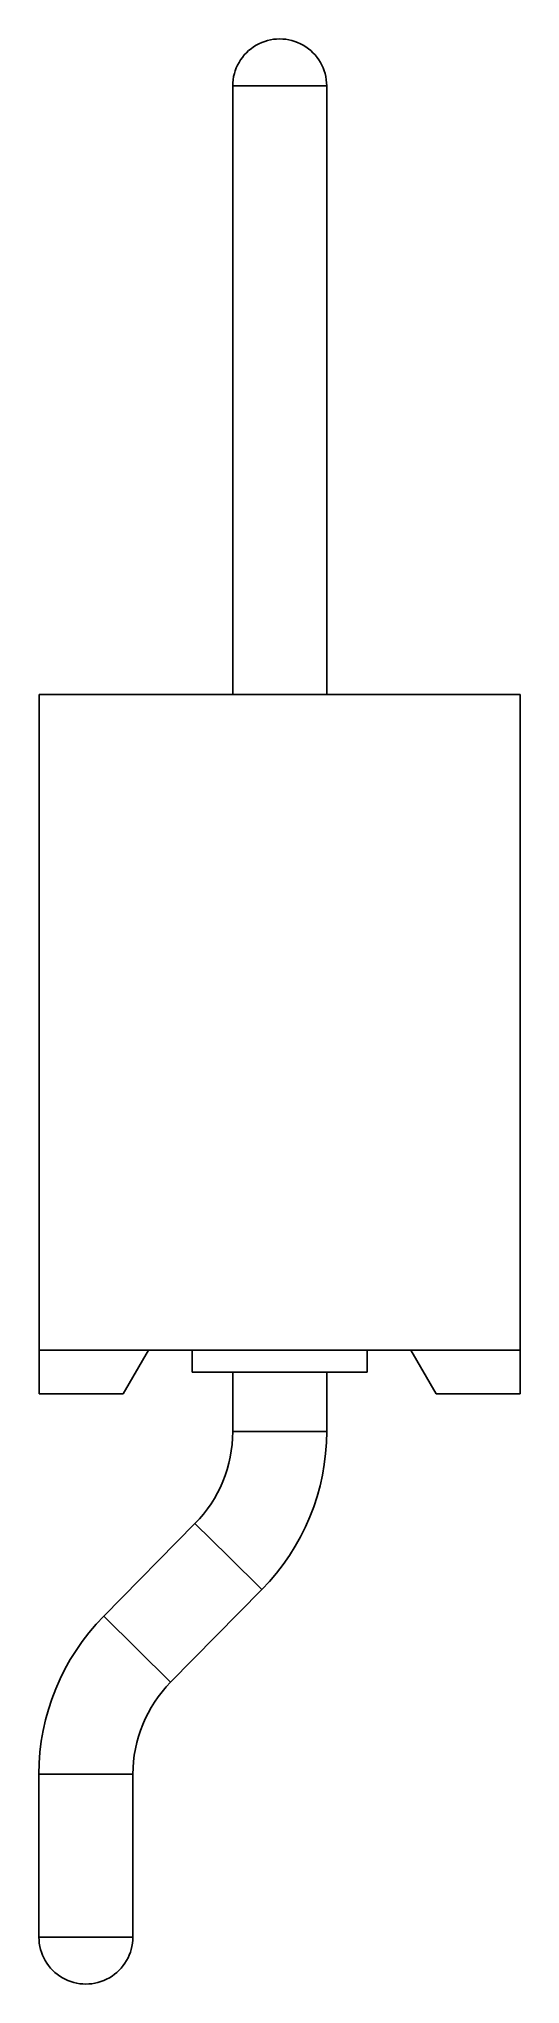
# Model space of a CAD drawing. Header units: millimetres. Extents: x -1.1 to 1.1, y -2.7 to 6.2.
import ezdxf

# ---------------------------------------------------------------- set-up
doc = ezdxf.new("R2010")
doc.units = ezdxf.units.MM
doc.layers.add('MAIN-1', color=7, linetype='Continuous')
doc.layers.add('MAIN-2', color=7, linetype='Continuous')

msp = doc.modelspace()

# ---------------------------------------------------------------- linework, layer by layer
at = {"layer": 'MAIN-1'}
for p, q in [((0, 5.985), (-0.215, 5.985)), ((-0.215, 5.985), (-0.215, 3.2)), ((0.215, 5.985), (0, 5.985)), ((0.215, 5.985), (0.215, 3.2)), ((-1.1, 3.2), (1.1, 3.2)), ((-1.1, 0), (-1.1, 3.2)), ((1.1, 3.2), (1.1, 0)), ((-0.7155, 0), (-0.6, 0.2)), ((-0.6, 0.2), (0.6, 0.2)), ((-0.4, 0.2), (-0.4, 0.1)), ((0.4, 0.2), (0.4, 0.1)), ((0.6, 0.2), (0.7155, 0)), ((-0.4, 0.1), (0, 0.1)), ((-0.215, 0.1), (-0.215, -0.1721)), ((0, 0.1), (0.4, 0.1)), ((0.215, 0.1), (0.215, -0.1721)), ((-1.1, 0), (-0.7155, 0)), ((0.7155, 0), (1.1, 0)), ((-0.215, -0.1721), (0, -0.1721)), ((0, -0.1721), (0.215, -0.1721)), ((-0.8053, -1.017), (-0.3877, -0.5933)), ((-0.2346, -0.7442), (-0.3877, -0.5933)), ((-0.2346, -0.7442), (-0.0815, -0.8952)), ((-0.4991, -1.3188), (-0.0815, -0.8952)), ((-0.6522, -1.1679), (-0.8053, -1.017)), ((-0.4991, -1.3188), (-0.6522, -1.1679)), ((-1.1018, -1.74), (-0.8868, -1.74)), ((-1.1018, -2.485), (-1.1018, -1.74)), ((-0.8868, -1.74), (-0.6718, -1.74)), ((-0.6718, -2.485), (-0.6718, -1.74)), ((-0.8868, -2.485), (-1.1018, -2.485)), ((-0.6718, -2.485), (-0.8868, -2.485))]:
    msp.add_line(p, q, dxfattribs=at)
for centre, radius, start, end in [((0, 5.985), 0.215, 0, 180.00002), ((-0.815, -0.1721), 0.6, 315.41122, 0), ((-0.815, -0.1721), 1.03, 315.41122, 0), ((-0.0718, -1.74), 1.03, 135.41118, 179.99998), ((-0.0718, -1.74), 0.6, 135.41124, 179.99998), ((-0.8868, -2.485), 0.215, 179.99998, 0)]:
    msp.add_arc(centre, radius, start, end, dxfattribs=at)
at = {"layer": 'MAIN-2'}
for p, q in [((-0.215, 5.985), (0, 5.985)), ((0, 5.985), (-0.215, 5.985)), ((-0.215, 5.985), (0, 5.985)), ((0, 5.985), (-0.215, 5.985)), ((-0.215, 5.985), (0, 5.985)), ((0, 5.985), (-0.215, 5.985)), ((-0.215, 5.985), (0, 5.985)), ((0, 5.985), (-0.215, 5.985)), ((-0.215, 5.985), (0, 5.985)), ((0, 5.985), (-0.215, 5.985)), ((-0.215, 5.985), (0, 5.985)), ((0, 5.985), (-0.215, 5.985)), ((-0.215, 5.985), (0, 5.985)), ((0, 5.985), (-0.215, 5.985)), ((-0.215, 5.985), (0, 5.985)), ((0, 5.985), (-0.215, 5.985)), ((-0.215, 5.985), (0, 5.985)), ((0, 5.985), (-0.215, 5.985)), ((-0.215, 5.985), (0, 5.985)), ((0, 5.985), (-0.215, 5.985)), ((-0.215, 5.985), (0, 5.985)), ((0, 5.985), (-0.215, 5.985)), ((-0.215, 5.985), (0, 5.985)), ((0, 5.985), (-0.215, 5.985)), ((-0.215, 5.985), (0, 5.985)), ((0, 5.985), (-0.215, 5.985)), ((-0.215, 5.985), (0, 5.985)), ((0, 5.985), (-0.215, 5.985)), ((-0.215, 5.985), (0, 5.985)), ((0, 5.985), (-0.215, 5.985)), ((-0.215, 5.985), (0, 5.985)), ((0, 5.985), (-0.215, 5.985)), ((-0.215, 5.985), (0, 5.985)), ((0, 5.985), (-0.215, 5.985)), ((-0.215, 5.985), (0, 5.985)), ((0, 5.985), (-0.215, 5.985)), ((-0.215, 5.985), (0, 5.985)), ((0, 5.985), (-0.215, 5.985)), ((-0.215, 5.985), (0, 5.985)), ((0, 5.985), (-0.215, 5.985)), ((0, 5.985), (-0.215, 5.985)), ((0, 5.985), (-0.215, 5.985)), ((0, 5.985), (-0.215, 5.985)), ((0.215, 5.985), (0, 5.985)), ((0.215, 5.985), (0, 5.985)), ((0.215, 5.985), (0, 5.985)), ((0, 5.985), (0.215, 5.985)), ((0.215, 5.985), (0, 5.985)), ((0, 5.985), (0.215, 5.985)), ((0.215, 5.985), (0, 5.985)), ((0, 5.985), (0.215, 5.985)), ((0.215, 5.985), (0, 5.985)), ((0, 5.985), (0.215, 5.985)), ((0.215, 5.985), (0, 5.985)), ((0, 5.985), (0.215, 5.985)), ((0.215, 5.985), (0, 5.985)), ((0, 5.985), (0.215, 5.985)), ((0.215, 5.985), (0, 5.985)), ((0, 5.985), (0.215, 5.985)), ((0.215, 5.985), (0, 5.985)), ((0, 5.985), (0.215, 5.985)), ((0.215, 5.985), (0, 5.985)), ((0, 5.985), (0.215, 5.985)), ((0.215, 5.985), (0, 5.985)), ((0, 5.985), (0.215, 5.985)), ((0.215, 5.985), (0, 5.985)), ((0, 5.985), (0.215, 5.985)), ((0.215, 5.985), (0, 5.985)), ((0, 5.985), (0.215, 5.985)), ((0.215, 5.985), (0, 5.985)), ((0, 5.985), (0.215, 5.985)), ((0.215, 5.985), (0, 5.985)), ((0, 5.985), (0.215, 5.985)), ((0.215, 5.985), (0, 5.985)), ((0, 5.985), (0.215, 5.985)), ((0.215, 5.985), (0, 5.985)), ((0, 5.985), (0.215, 5.985)), ((0.215, 5.985), (0, 5.985)), ((0, 5.985), (0.215, 5.985)), ((0.215, 5.985), (0, 5.985)), ((0, 5.985), (0.215, 5.985)), ((0.215, 5.985), (0, 5.985)), ((0, 5.985), (0.215, 5.985)), ((0.215, 5.985), (0, 5.985)), ((0, 5.985), (0.215, 5.985)), ((0.215, 5.985), (0, 5.985)), ((-1.1, 3.2), (-1.1, 3.2)), ((1.1, 3.2), (1.1, 3.2)), ((-0.6, 0.2), (-1.1, 0.2)), ((-1.1, 0.2), (-1.1, 0.2)), ((-1.1, 0.2), (-1.1, 0.2)), ((-1.1, 0.2), (-1.1, 0.2)), ((-1.1, 0.2), (-1.1, 0.2)), ((-1.1, 0.2), (-1.1, 0.2)), ((-1.1, 0.2), (-1.1, 0.2)), ((-1.1, 0.2), (-1.1, 0.2)), ((-1.1, 0.2), (-1.1, 0.2)), ((-1.1, 0.2), (-1.1, 0.2)), ((-1.1, 0.2), (-1.1, 0.2)), ((-1.1, 0.2), (-1.1, 0.2)), ((-1.1, 0.2), (-1.1, 0.2)), ((-1.1, 0.2), (-1.1, 0.2)), ((-1.1, 0.2), (-1.1, 0.2)), ((-1.1, 0.2), (-1.1, 0.2)), ((-1.1, 0.2), (-1.1, 0.2)), ((-1.1, 0.2), (-1.1, 0.2)), ((-1.1, 0.2), (-1.1, 0.2)), ((-1.1, 0.2), (-1.1, 0.2)), ((-1.1, 0.2), (-1.1, 0.2)), ((-1.1, 0.2), (-1.1, 0.2)), ((-1.1, 0.2), (-1.1, 0.2)), ((-0.6, 0.2), (-0.6, 0.2)), ((-0.6, 0.2), (-0.6, 0.2)), ((-0.6, 0.2), (-0.6, 0.2)), ((-0.6, 0.2), (-0.6, 0.2)), ((-0.6, 0.2), (-0.6, 0.2)), ((-0.6, 0.2), (-0.6, 0.2)), ((-0.6, 0.2), (-0.6, 0.2)), ((-0.6, 0.2), (-0.6, 0.2)), ((-0.6, 0.2), (-0.6, 0.2)), ((-0.6, 0.2), (-0.6, 0.2)), ((-0.6, 0.2), (-0.6, 0.2)), ((-0.6, 0.2), (-0.6, 0.2)), ((-0.6, 0.2), (-0.6, 0.2)), ((-0.6, 0.2), (-0.6, 0.2)), ((-0.6, 0.2), (-0.6, 0.2)), ((-0.6, 0.2), (-0.6, 0.2)), ((-0.6, 0.2), (-0.6, 0.2)), ((-0.6, 0.2), (-0.6, 0.2)), ((-0.6, 0.2), (-0.6, 0.2)), ((-0.6, 0.2), (-0.6, 0.2)), ((-0.6, 0.2), (-0.6, 0.2)), ((-0.6, 0.2), (-0.6, 0.2)), ((-0.6, 0.2), (-0.6, 0.2)), ((1.1, 0.2), (0.6, 0.2)), ((0.6, 0.2), (0.6, 0.2)), ((0.6, 0.2), (0.6, 0.2)), ((0.6, 0.2), (0.6, 0.2)), ((0.6, 0.2), (0.6, 0.2)), ((0.6, 0.2), (0.6, 0.2)), ((0.6, 0.2), (0.6, 0.2)), ((0.6, 0.2), (0.6, 0.2)), ((0.6, 0.2), (0.6, 0.2)), ((0.6, 0.2), (0.6, 0.2)), ((0.6, 0.2), (0.6, 0.2)), ((0.6, 0.2), (0.6, 0.2)), ((0.6, 0.2), (0.6, 0.2)), ((0.6, 0.2), (0.6, 0.2)), ((0.6, 0.2), (0.6, 0.2)), ((0.6, 0.2), (0.6, 0.2)), ((0.6, 0.2), (0.6, 0.2)), ((0.6, 0.2), (0.6, 0.2)), ((0.6, 0.2), (0.6, 0.2)), ((0.6, 0.2), (0.6, 0.2)), ((0.6, 0.2), (0.6, 0.2)), ((0.6, 0.2), (0.6, 0.2)), ((0.6, 0.2), (0.6, 0.2)), ((0.6, 0.2), (0.6, 0.2)), ((1.1, 0.2), (1.1, 0.2)), ((1.1, 0.2), (1.1, 0.2)), ((1.1, 0.2), (1.1, 0.2)), ((1.1, 0.2), (1.1, 0.2)), ((1.1, 0.2), (1.1, 0.2)), ((1.1, 0.2), (1.1, 0.2)), ((1.1, 0.2), (1.1, 0.2)), ((1.1, 0.2), (1.1, 0.2)), ((1.1, 0.2), (1.1, 0.2)), ((1.1, 0.2), (1.1, 0.2)), ((1.1, 0.2), (1.1, 0.2)), ((1.1, 0.2), (1.1, 0.2)), ((1.1, 0.2), (1.1, 0.2)), ((1.1, 0.2), (1.1, 0.2)), ((1.1, 0.2), (1.1, 0.2)), ((1.1, 0.2), (1.1, 0.2)), ((1.1, 0.2), (1.1, 0.2)), ((1.1, 0.2), (1.1, 0.2)), ((1.1, 0.2), (1.1, 0.2)), ((1.1, 0.2), (1.1, 0.2)), ((1.1, 0.2), (1.1, 0.2)), ((1.1, 0.2), (1.1, 0.2)), ((-1.1, 0), (-1.1, 0)), ((-1.1, 0), (-1.1, 0)), ((-1.1, 0), (-1.1, 0)), ((-1.1, 0), (-1.1, 0)), ((-1.1, 0), (-1.1, 0)), ((-1.1, 0), (-1.1, 0)), ((-1.1, 0), (-1.1, 0)), ((-1.1, 0), (-1.1, 0)), ((-1.1, 0), (-1.1, 0)), ((-1.1, 0), (-1.1, 0)), ((-1.1, 0), (-1.1, 0)), ((-1.1, 0), (-1.1, 0)), ((-1.1, 0), (-1.1, 0)), ((-1.1, 0), (-1.1, 0)), ((-1.1, 0), (-1.1, 0)), ((-1.1, 0), (-1.1, 0)), ((-1.1, 0), (-1.1, 0)), ((-1.1, 0), (-1.1, 0)), ((-1.1, 0), (-1.1, 0)), ((-1.1, 0), (-1.1, 0)), ((-1.1, 0), (-1.1, 0)), ((-1.1, 0), (-1.1, 0)), ((-1.1, 0), (-1.1, 0)), ((-0.7155, 0), (-0.7155, 0)), ((-0.7155, 0), (-0.7155, 0)), ((-0.7155, 0), (-0.7155, 0)), ((-0.7155, 0), (-0.7155, 0)), ((-0.7155, 0), (-0.7155, 0)), ((-0.7155, 0), (-0.7155, 0)), ((-0.7155, 0), (-0.7155, 0)), ((-0.7155, 0), (-0.7155, 0)), ((-0.7155, 0), (-0.7155, 0)), ((-0.7155, 0), (-0.7155, 0)), ((-0.7155, 0), (-0.7155, 0)), ((-0.7155, 0), (-0.7155, 0)), ((-0.7155, 0), (-0.7155, 0)), ((-0.7155, 0), (-0.7155, 0)), ((-0.7155, 0), (-0.7155, 0)), ((-0.7155, 0), (-0.7155, 0)), ((-0.7155, 0), (-0.7155, 0)), ((-0.7155, 0), (-0.7155, 0)), ((-0.7155, 0), (-0.7155, 0)), ((-0.7155, 0), (-0.7155, 0)), ((-0.7155, 0), (-0.7155, 0)), ((-0.7155, 0), (-0.7155, 0)), ((-0.7155, 0), (-0.7155, 0)), ((0.7155, 0), (0.7155, 0)), ((0.7155, 0), (0.7155, 0)), ((0.7155, 0), (0.7155, 0)), ((0.7155, 0), (0.7155, 0)), ((0.7155, 0), (0.7155, 0)), ((0.7155, 0), (0.7155, 0)), ((0.7155, 0), (0.7155, 0)), ((0.7155, 0), (0.7155, 0)), ((0.7155, 0), (0.7155, 0)), ((0.7155, 0), (0.7155, 0)), ((0.7155, 0), (0.7155, 0)), ((0.7155, 0), (0.7155, 0)), ((0.7155, 0), (0.7155, 0)), ((0.7155, 0), (0.7155, 0)), ((0.7155, 0), (0.7155, 0)), ((0.7155, 0), (0.7155, 0)), ((0.7155, 0), (0.7155, 0)), ((0.7155, 0), (0.7155, 0)), ((0.7155, 0), (0.7155, 0)), ((0.7155, 0), (0.7155, 0)), ((0.7155, 0), (0.7155, 0)), ((0.7155, 0), (0.7155, 0)), ((0.7155, 0), (0.7155, 0)), ((1.1, 0), (1.1, 0)), ((1.1, 0), (1.1, 0)), ((1.1, 0), (1.1, 0)), ((1.1, 0), (1.1, 0)), ((1.1, 0), (1.1, 0)), ((1.1, 0), (1.1, 0)), ((1.1, 0), (1.1, 0)), ((1.1, 0), (1.1, 0)), ((1.1, 0), (1.1, 0)), ((1.1, 0), (1.1, 0)), ((1.1, 0), (1.1, 0)), ((1.1, 0), (1.1, 0)), ((1.1, 0), (1.1, 0)), ((1.1, 0), (1.1, 0)), ((1.1, 0), (1.1, 0)), ((1.1, 0), (1.1, 0)), ((1.1, 0), (1.1, 0)), ((1.1, 0), (1.1, 0)), ((1.1, 0), (1.1, 0)), ((1.1, 0), (1.1, 0)), ((1.1, 0), (1.1, 0)), ((1.1, 0), (1.1, 0)), ((1.1, 0), (1.1, 0)), ((-0.215, -0.1721), (0, -0.1721)), ((0, -0.1721), (-0.215, -0.1721)), ((-0.215, -0.1721), (0, -0.1721)), ((0, -0.1721), (-0.215, -0.1721)), ((-0.215, -0.1721), (0, -0.1721)), ((0, -0.1721), (-0.215, -0.1721)), ((-0.215, -0.1721), (0, -0.1721)), ((0, -0.1721), (-0.215, -0.1721)), ((-0.215, -0.1721), (0, -0.1721)), ((0, -0.1721), (-0.215, -0.1721)), ((-0.215, -0.1721), (0, -0.1721)), ((0, -0.1721), (-0.215, -0.1721)), ((0, -0.1721), (-0.215, -0.1721)), ((0, -0.1721), (-0.215, -0.1721)), ((-0.215, -0.1721), (0, -0.1721)), ((0, -0.1721), (-0.215, -0.1721)), ((-0.215, -0.1721), (0, -0.1721)), ((0, -0.1721), (-0.215, -0.1721)), ((-0.215, -0.1721), (0, -0.1721)), ((0, -0.1721), (-0.215, -0.1721)), ((-0.215, -0.1721), (0, -0.1721)), ((0, -0.1721), (-0.215, -0.1721)), ((-0.215, -0.1721), (0, -0.1721)), ((0, -0.1721), (-0.215, -0.1721)), ((-0.215, -0.1721), (0, -0.1721)), ((0, -0.1721), (-0.215, -0.1721)), ((-0.215, -0.1721), (0, -0.1721)), ((0, -0.1721), (-0.215, -0.1721)), ((-0.215, -0.1721), (0, -0.1721)), ((0, -0.1721), (-0.215, -0.1721)), ((-0.215, -0.1721), (0, -0.1721)), ((0, -0.1721), (-0.215, -0.1721)), ((-0.215, -0.1721), (0, -0.1721)), ((0, -0.1721), (-0.215, -0.1721)), ((-0.215, -0.1721), (0, -0.1721)), ((0, -0.1721), (-0.215, -0.1721)), ((-0.215, -0.1721), (0, -0.1721)), ((0, -0.1721), (-0.215, -0.1721)), ((-0.215, -0.1721), (0, -0.1721)), ((0, -0.1721), (-0.215, -0.1721)), ((-0.215, -0.1721), (0, -0.1721)), ((0, -0.1721), (-0.215, -0.1721)), ((0, -0.1721), (-0.215, -0.1721)), ((0, -0.1721), (0.215, -0.1721)), ((0, -0.1721), (0.215, -0.1721)), ((0, -0.1721), (0.215, -0.1721)), ((0, -0.1721), (0.215, -0.1721)), ((0, -0.1721), (0.215, -0.1721)), ((0, -0.1721), (0.215, -0.1721)), ((0.215, -0.1721), (0, -0.1721)), ((0, -0.1721), (0.215, -0.1721)), ((0, -0.1721), (0.215, -0.1721)), ((0, -0.1721), (0.215, -0.1721)), ((0, -0.1721), (0.215, -0.1721)), ((0, -0.1721), (0.215, -0.1721)), ((0, -0.1721), (0.215, -0.1721)), ((0, -0.1721), (0.215, -0.1721)), ((0, -0.1721), (0.215, -0.1721)), ((0, -0.1721), (0.215, -0.1721)), ((0, -0.1721), (0.215, -0.1721)), ((0, -0.1721), (0.215, -0.1721)), ((0, -0.1721), (0.215, -0.1721)), ((0, -0.1721), (0.215, -0.1721)), ((0, -0.1721), (0.215, -0.1721)), ((0.215, -0.1721), (0, -0.1721)), ((0.215, -0.1721), (0, -0.1721)), ((0.215, -0.1721), (0, -0.1721)), ((0.215, -0.1721), (0, -0.1721)), ((0.215, -0.1721), (0, -0.1721)), ((0.215, -0.1721), (0, -0.1721)), ((0.215, -0.1721), (0, -0.1721)), ((0.215, -0.1721), (0, -0.1721)), ((0.215, -0.1721), (0, -0.1721)), ((0.215, -0.1721), (0, -0.1721)), ((0.215, -0.1721), (0, -0.1721)), ((0.215, -0.1721), (0, -0.1721)), ((0.215, -0.1721), (0, -0.1721)), ((0.215, -0.1721), (0, -0.1721)), ((0.215, -0.1721), (0, -0.1721)), ((0.215, -0.1721), (0, -0.1721)), ((0.215, -0.1721), (0, -0.1721)), ((0.215, -0.1721), (0, -0.1721)), ((0.215, -0.1721), (0, -0.1721)), ((0.215, -0.1721), (0, -0.1721)), ((0.215, -0.1721), (0, -0.1721)), ((0.215, -0.1721), (0, -0.1721)), ((-0.2346, -0.7442), (-0.3877, -0.5933)), ((-0.2346, -0.7442), (-0.3877, -0.5933)), ((-0.2346, -0.7442), (-0.3877, -0.5933)), ((-0.2346, -0.7442), (-0.3877, -0.5933)), ((-0.2346, -0.7442), (-0.3877, -0.5933)), ((-0.2346, -0.7442), (-0.3877, -0.5933)), ((-0.3877, -0.5933), (-0.2346, -0.7442)), ((-0.3877, -0.5933), (-0.2346, -0.7442)), ((-0.2346, -0.7442), (-0.3877, -0.5933)), ((-0.2346, -0.7442), (-0.3877, -0.5933)), ((-0.2346, -0.7442), (-0.3877, -0.5933)), ((-0.3877, -0.5933), (-0.2346, -0.7442)), ((-0.2346, -0.7442), (-0.3877, -0.5933)), ((-0.2346, -0.7442), (-0.3877, -0.5933)), ((-0.3877, -0.5933), (-0.2346, -0.7442)), ((-0.2346, -0.7442), (-0.3877, -0.5933)), ((-0.2346, -0.7442), (-0.3877, -0.5933)), ((-0.3877, -0.5933), (-0.2346, -0.7442)), ((-0.2346, -0.7442), (-0.3877, -0.5933)), ((-0.2346, -0.7442), (-0.3877, -0.5933)), ((-0.2346, -0.7442), (-0.3877, -0.5933)), ((-0.2346, -0.7442), (-0.3877, -0.5933)), ((-0.2346, -0.7442), (-0.3877, -0.5933)), ((-0.2346, -0.7442), (-0.3877, -0.5933)), ((-0.2346, -0.7442), (-0.3877, -0.5933)), ((-0.2346, -0.7442), (-0.3877, -0.5933)), ((-0.2346, -0.7442), (-0.3877, -0.5933)), ((-0.2346, -0.7442), (-0.3877, -0.5933)), ((-0.2346, -0.7442), (-0.3877, -0.5933)), ((-0.2346, -0.7442), (-0.3877, -0.5933)), ((-0.2346, -0.7442), (-0.3877, -0.5933)), ((-0.2346, -0.7442), (-0.3877, -0.5933)), ((-0.2346, -0.7442), (-0.3877, -0.5933)), ((-0.2346, -0.7442), (-0.3877, -0.5933)), ((-0.2346, -0.7442), (-0.3877, -0.5933)), ((-0.2346, -0.7442), (-0.3877, -0.5933)), ((-0.2346, -0.7442), (-0.3877, -0.5933)), ((-0.2346, -0.7442), (-0.3877, -0.5933)), ((-0.2346, -0.7442), (-0.3877, -0.5933)), ((-0.2346, -0.7442), (-0.3877, -0.5933)), ((-0.2346, -0.7442), (-0.3877, -0.5933)), ((-0.2346, -0.7442), (-0.3877, -0.5933)), ((-0.2346, -0.7442), (-0.3877, -0.5933)), ((-0.2346, -0.7442), (-0.0815, -0.8952)), ((-0.0815, -0.8952), (-0.2346, -0.7442)), ((-0.2346, -0.7442), (-0.0815, -0.8952)), ((-0.0815, -0.8952), (-0.2346, -0.7442)), ((-0.2346, -0.7442), (-0.0815, -0.8952)), ((-0.0815, -0.8952), (-0.2346, -0.7442)), ((-0.2346, -0.7442), (-0.0815, -0.8952)), ((-0.0815, -0.8952), (-0.2346, -0.7442)), ((-0.2346, -0.7442), (-0.0815, -0.8952)), ((-0.0815, -0.8952), (-0.2346, -0.7442)), ((-0.0815, -0.8952), (-0.2346, -0.7442)), ((-0.0815, -0.8952), (-0.2346, -0.7442)), ((-0.2346, -0.7442), (-0.0815, -0.8952)), ((-0.0815, -0.8952), (-0.2346, -0.7442)), ((-0.2346, -0.7442), (-0.0815, -0.8952)), ((-0.0815, -0.8952), (-0.2346, -0.7442)), ((-0.0815, -0.8952), (-0.2346, -0.7442)), ((-0.0815, -0.8952), (-0.2346, -0.7442)), ((-0.0815, -0.8952), (-0.2346, -0.7442)), ((-0.0815, -0.8952), (-0.2346, -0.7442)), ((-0.0815, -0.8952), (-0.2346, -0.7442)), ((-0.0815, -0.8952), (-0.2346, -0.7442)), ((-0.2346, -0.7442), (-0.0815, -0.8952)), ((-0.0815, -0.8952), (-0.2346, -0.7442)), ((-0.0815, -0.8952), (-0.2346, -0.7442)), ((-0.0815, -0.8952), (-0.2346, -0.7442)), ((-0.0815, -0.8952), (-0.2346, -0.7442)), ((-0.0815, -0.8952), (-0.2346, -0.7442)), ((-0.0815, -0.8952), (-0.2346, -0.7442)), ((-0.0815, -0.8952), (-0.2346, -0.7442)), ((-0.0815, -0.8952), (-0.2346, -0.7442)), ((-0.0815, -0.8952), (-0.2346, -0.7442)), ((-0.0815, -0.8952), (-0.2346, -0.7442)), ((-0.0815, -0.8952), (-0.2346, -0.7442)), ((-0.2346, -0.7442), (-0.0815, -0.8952)), ((-0.0815, -0.8952), (-0.2346, -0.7442)), ((-0.2346, -0.7442), (-0.0815, -0.8952)), ((-0.0815, -0.8952), (-0.2346, -0.7442)), ((-0.2346, -0.7442), (-0.0815, -0.8952)), ((-0.0815, -0.8952), (-0.2346, -0.7442)), ((-0.2346, -0.7442), (-0.0815, -0.8952)), ((-0.0815, -0.8952), (-0.2346, -0.7442)), ((-0.0815, -0.8952), (-0.2346, -0.7442)), ((-0.6522, -1.1679), (-0.8053, -1.017)), ((-0.6522, -1.1679), (-0.8053, -1.017)), ((-0.6522, -1.1679), (-0.8053, -1.017)), ((-0.6522, -1.1679), (-0.8053, -1.017)), ((-0.6522, -1.1679), (-0.8053, -1.017)), ((-0.6522, -1.1679), (-0.8053, -1.017)), ((-0.8053, -1.017), (-0.6522, -1.1679)), ((-0.8053, -1.017), (-0.6522, -1.1679)), ((-0.8053, -1.017), (-0.6522, -1.1679)), ((-0.8053, -1.017), (-0.6522, -1.1679)), ((-0.8053, -1.017), (-0.6522, -1.1679)), ((-0.6522, -1.1679), (-0.8053, -1.017)), ((-0.6522, -1.1679), (-0.8053, -1.017)), ((-0.8053, -1.017), (-0.6522, -1.1679)), ((-0.8053, -1.017), (-0.6522, -1.1679)), ((-0.8053, -1.017), (-0.6522, -1.1679)), ((-0.8053, -1.017), (-0.6522, -1.1679)), ((-0.8053, -1.017), (-0.6522, -1.1679)), ((-0.6522, -1.1679), (-0.8053, -1.017)), ((-0.6522, -1.1679), (-0.8053, -1.017)), ((-0.6522, -1.1679), (-0.8053, -1.017)), ((-0.8053, -1.017), (-0.6522, -1.1679)), ((-0.8053, -1.017), (-0.6522, -1.1679)), ((-0.8053, -1.017), (-0.6522, -1.1679)), ((-0.8053, -1.017), (-0.6522, -1.1679)), ((-0.8053, -1.017), (-0.6522, -1.1679)), ((-0.8053, -1.017), (-0.6522, -1.1679)), ((-0.8053, -1.017), (-0.6522, -1.1679)), ((-0.8053, -1.017), (-0.6522, -1.1679)), ((-0.8053, -1.017), (-0.6522, -1.1679)), ((-0.8053, -1.017), (-0.6522, -1.1679)), ((-0.8053, -1.017), (-0.6522, -1.1679)), ((-0.8053, -1.017), (-0.6522, -1.1679)), ((-0.8053, -1.017), (-0.6522, -1.1679)), ((-0.8053, -1.017), (-0.6522, -1.1679)), ((-0.8053, -1.017), (-0.6522, -1.1679)), ((-0.8053, -1.017), (-0.6522, -1.1679)), ((-0.8053, -1.017), (-0.6522, -1.1679)), ((-0.8053, -1.017), (-0.6522, -1.1679)), ((-0.8053, -1.017), (-0.6522, -1.1679)), ((-0.8053, -1.017), (-0.6522, -1.1679)), ((-0.8053, -1.017), (-0.6522, -1.1679)), ((-0.8053, -1.017), (-0.6522, -1.1679)), ((-0.6522, -1.1679), (-0.4991, -1.3188)), ((-0.6522, -1.1679), (-0.4991, -1.3188)), ((-0.4991, -1.3188), (-0.6522, -1.1679)), ((-0.6522, -1.1679), (-0.4991, -1.3188)), ((-0.4991, -1.3188), (-0.6522, -1.1679)), ((-0.6522, -1.1679), (-0.4991, -1.3188)), ((-0.4991, -1.3188), (-0.6522, -1.1679)), ((-0.6522, -1.1679), (-0.4991, -1.3188)), ((-0.4991, -1.3188), (-0.6522, -1.1679)), ((-0.6522, -1.1679), (-0.4991, -1.3188)), ((-0.4991, -1.3188), (-0.6522, -1.1679)), ((-0.6522, -1.1679), (-0.4991, -1.3188)), ((-0.6522, -1.1679), (-0.4991, -1.3188)), ((-0.6522, -1.1679), (-0.4991, -1.3188)), ((-0.4991, -1.3188), (-0.6522, -1.1679)), ((-0.6522, -1.1679), (-0.4991, -1.3188)), ((-0.4991, -1.3188), (-0.6522, -1.1679)), ((-0.6522, -1.1679), (-0.4991, -1.3188)), ((-0.4991, -1.3188), (-0.6522, -1.1679)), ((-0.6522, -1.1679), (-0.4991, -1.3188)), ((-0.6522, -1.1679), (-0.4991, -1.3188)), ((-0.6522, -1.1679), (-0.4991, -1.3188)), ((-0.4991, -1.3188), (-0.6522, -1.1679)), ((-0.6522, -1.1679), (-0.4991, -1.3188)), ((-0.4991, -1.3188), (-0.6522, -1.1679)), ((-0.6522, -1.1679), (-0.4991, -1.3188)), ((-0.6522, -1.1679), (-0.4991, -1.3188)), ((-0.6522, -1.1679), (-0.4991, -1.3188)), ((-0.4991, -1.3188), (-0.6522, -1.1679)), ((-0.6522, -1.1679), (-0.4991, -1.3188)), ((-0.4991, -1.3188), (-0.6522, -1.1679)), ((-0.6522, -1.1679), (-0.4991, -1.3188)), ((-0.4991, -1.3188), (-0.6522, -1.1679)), ((-0.6522, -1.1679), (-0.4991, -1.3188)), ((-0.4991, -1.3188), (-0.6522, -1.1679)), ((-0.6522, -1.1679), (-0.4991, -1.3188)), ((-0.4991, -1.3188), (-0.6522, -1.1679)), ((-0.6522, -1.1679), (-0.4991, -1.3188)), ((-0.4991, -1.3188), (-0.6522, -1.1679)), ((-0.6522, -1.1679), (-0.4991, -1.3188)), ((-0.4991, -1.3188), (-0.6522, -1.1679)), ((-0.6522, -1.1679), (-0.4991, -1.3188)), ((-0.6522, -1.1679), (-0.4991, -1.3188)), ((-1.1018, -1.74), (-0.8868, -1.74)), ((-1.1018, -1.74), (-0.8868, -1.74)), ((-1.1018, -1.74), (-0.8868, -1.74)), ((-1.1018, -1.74), (-0.8868, -1.74)), ((-1.1018, -1.74), (-0.8868, -1.74)), ((-1.1018, -1.74), (-0.8868, -1.74)), ((-1.1018, -1.74), (-0.8868, -1.74)), ((-1.1018, -1.74), (-0.8868, -1.74)), ((-1.1018, -1.74), (-0.8868, -1.74)), ((-1.1018, -1.74), (-0.8868, -1.74)), ((-1.1018, -1.74), (-0.8868, -1.74)), ((-1.1018, -1.74), (-0.8868, -1.74)), ((-1.1018, -1.74), (-0.8868, -1.74)), ((-1.1018, -1.74), (-0.8868, -1.74)), ((-1.1018, -1.74), (-0.8868, -1.74)), ((-1.1018, -1.74), (-0.8868, -1.74)), ((-1.1018, -1.74), (-0.8868, -1.74)), ((-1.1018, -1.74), (-0.8868, -1.74)), ((-1.1018, -1.74), (-0.8868, -1.74)), ((-1.1018, -1.74), (-0.8868, -1.74)), ((-1.1018, -1.74), (-0.8868, -1.74)), ((-0.8868, -1.74), (-1.1018, -1.74)), ((-0.8868, -1.74), (-1.1018, -1.74)), ((-0.8868, -1.74), (-1.1018, -1.74)), ((-0.8868, -1.74), (-1.1018, -1.74)), ((-0.8868, -1.74), (-1.1018, -1.74)), ((-0.8868, -1.74), (-1.1018, -1.74)), ((-0.8868, -1.74), (-1.1018, -1.74)), ((-0.8868, -1.74), (-1.1018, -1.74)), ((-0.8868, -1.74), (-1.1018, -1.74)), ((-0.8868, -1.74), (-1.1018, -1.74)), ((-0.8868, -1.74), (-1.1018, -1.74)), ((-0.8868, -1.74), (-1.1018, -1.74)), ((-0.8868, -1.74), (-1.1018, -1.74)), ((-0.8868, -1.74), (-1.1018, -1.74)), ((-0.8868, -1.74), (-1.1018, -1.74)), ((-0.8868, -1.74), (-1.1018, -1.74)), ((-0.8868, -1.74), (-1.1018, -1.74)), ((-0.8868, -1.74), (-1.1018, -1.74)), ((-0.8868, -1.74), (-1.1018, -1.74)), ((-0.8868, -1.74), (-1.1018, -1.74)), ((-0.8868, -1.74), (-1.1018, -1.74)), ((-0.8868, -1.74), (-1.1018, -1.74)), ((-0.8868, -1.74), (-0.6718, -1.74)), ((-0.6718, -1.74), (-0.8868, -1.74)), ((-0.8868, -1.74), (-0.6718, -1.74)), ((-0.6718, -1.74), (-0.8868, -1.74)), ((-0.8868, -1.74), (-0.6718, -1.74)), ((-0.6718, -1.74), (-0.8868, -1.74)), ((-0.8868, -1.74), (-0.6718, -1.74)), ((-0.6718, -1.74), (-0.8868, -1.74)), ((-0.8868, -1.74), (-0.6718, -1.74)), ((-0.6718, -1.74), (-0.8868, -1.74)), ((-0.8868, -1.74), (-0.6718, -1.74)), ((-0.6718, -1.74), (-0.8868, -1.74)), ((-0.8868, -1.74), (-0.6718, -1.74)), ((-0.6718, -1.74), (-0.8868, -1.74)), ((-0.8868, -1.74), (-0.6718, -1.74)), ((-0.6718, -1.74), (-0.8868, -1.74)), ((-0.8868, -1.74), (-0.6718, -1.74)), ((-0.6718, -1.74), (-0.8868, -1.74)), ((-0.8868, -1.74), (-0.6718, -1.74)), ((-0.6718, -1.74), (-0.8868, -1.74)), ((-0.8868, -1.74), (-0.6718, -1.74)), ((-0.6718, -1.74), (-0.8868, -1.74)), ((-0.8868, -1.74), (-0.6718, -1.74)), ((-0.6718, -1.74), (-0.8868, -1.74)), ((-0.8868, -1.74), (-0.6718, -1.74)), ((-0.6718, -1.74), (-0.8868, -1.74)), ((-0.8868, -1.74), (-0.6718, -1.74)), ((-0.6718, -1.74), (-0.8868, -1.74)), ((-0.8868, -1.74), (-0.6718, -1.74)), ((-0.6718, -1.74), (-0.8868, -1.74)), ((-0.8868, -1.74), (-0.6718, -1.74)), ((-0.6718, -1.74), (-0.8868, -1.74)), ((-0.8868, -1.74), (-0.6718, -1.74)), ((-0.6718, -1.74), (-0.8868, -1.74)), ((-0.8868, -1.74), (-0.6718, -1.74)), ((-0.6718, -1.74), (-0.8868, -1.74)), ((-0.8868, -1.74), (-0.6718, -1.74)), ((-0.6718, -1.74), (-0.8868, -1.74)), ((-0.8868, -1.74), (-0.6718, -1.74)), ((-0.6718, -1.74), (-0.8868, -1.74)), ((-0.8868, -1.74), (-0.6718, -1.74)), ((-0.6718, -1.74), (-0.8868, -1.74)), ((-0.6718, -1.74), (-0.8868, -1.74)), ((-1.1018, -2.485), (-0.8868, -2.485)), ((-0.8868, -2.485), (-1.1018, -2.485)), ((-1.1018, -2.485), (-0.8868, -2.485)), ((-0.8868, -2.485), (-1.1018, -2.485)), ((-1.1018, -2.485), (-0.8868, -2.485)), ((-0.8868, -2.485), (-1.1018, -2.485)), ((-1.1018, -2.485), (-0.8868, -2.485)), ((-0.8868, -2.485), (-1.1018, -2.485)), ((-1.1018, -2.485), (-0.8868, -2.485)), ((-0.8868, -2.485), (-1.1018, -2.485)), ((-1.1018, -2.485), (-0.8868, -2.485)), ((-0.8868, -2.485), (-1.1018, -2.485)), ((-1.1018, -2.485), (-0.8868, -2.485)), ((-0.8868, -2.485), (-1.1018, -2.485)), ((-1.1018, -2.485), (-0.8868, -2.485)), ((-0.8868, -2.485), (-1.1018, -2.485)), ((-1.1018, -2.485), (-0.8868, -2.485)), ((-0.8868, -2.485), (-1.1018, -2.485)), ((-1.1018, -2.485), (-0.8868, -2.485)), ((-0.8868, -2.485), (-1.1018, -2.485)), ((-1.1018, -2.485), (-0.8868, -2.485)), ((-0.8868, -2.485), (-1.1018, -2.485)), ((-1.1018, -2.485), (-0.8868, -2.485)), ((-0.8868, -2.485), (-1.1018, -2.485)), ((-1.1018, -2.485), (-0.8868, -2.485)), ((-0.8868, -2.485), (-1.1018, -2.485)), ((-1.1018, -2.485), (-0.8868, -2.485)), ((-0.8868, -2.485), (-1.1018, -2.485)), ((-1.1018, -2.485), (-0.8868, -2.485)), ((-1.1018, -2.485), (-0.8868, -2.485)), ((-1.1018, -2.485), (-0.8868, -2.485)), ((-0.8868, -2.485), (-1.1018, -2.485)), ((-1.1018, -2.485), (-0.8868, -2.485)), ((-0.8868, -2.485), (-1.1018, -2.485)), ((-1.1018, -2.485), (-0.8868, -2.485)), ((-0.8868, -2.485), (-1.1018, -2.485)), ((-1.1018, -2.485), (-0.8868, -2.485)), ((-0.8868, -2.485), (-1.1018, -2.485)), ((-1.1018, -2.485), (-0.8868, -2.485)), ((-0.8868, -2.485), (-1.1018, -2.485)), ((-1.1018, -2.485), (-0.8868, -2.485)), ((-0.8868, -2.485), (-1.1018, -2.485)), ((-1.1018, -2.485), (-0.8868, -2.485)), ((-0.6718, -2.485), (-0.8868, -2.485)), ((-0.8868, -2.485), (-0.6718, -2.485)), ((-0.6718, -2.485), (-0.8868, -2.485)), ((-0.8868, -2.485), (-0.6718, -2.485)), ((-0.6718, -2.485), (-0.8868, -2.485)), ((-0.8868, -2.485), (-0.6718, -2.485)), ((-0.6718, -2.485), (-0.8868, -2.485)), ((-0.8868, -2.485), (-0.6718, -2.485)), ((-0.6718, -2.485), (-0.8868, -2.485)), ((-0.8868, -2.485), (-0.6718, -2.485)), ((-0.6718, -2.485), (-0.8868, -2.485)), ((-0.8868, -2.485), (-0.6718, -2.485)), ((-0.8868, -2.485), (-0.6718, -2.485)), ((-0.8868, -2.485), (-0.6718, -2.485)), ((-0.6718, -2.485), (-0.8868, -2.485)), ((-0.8868, -2.485), (-0.6718, -2.485)), ((-0.6718, -2.485), (-0.8868, -2.485)), ((-0.8868, -2.485), (-0.6718, -2.485)), ((-0.6718, -2.485), (-0.8868, -2.485)), ((-0.8868, -2.485), (-0.6718, -2.485)), ((-0.6718, -2.485), (-0.8868, -2.485)), ((-0.8868, -2.485), (-0.6718, -2.485)), ((-0.6718, -2.485), (-0.8868, -2.485)), ((-0.8868, -2.485), (-0.6718, -2.485)), ((-0.6718, -2.485), (-0.8868, -2.485)), ((-0.8868, -2.485), (-0.6718, -2.485)), ((-0.6718, -2.485), (-0.8868, -2.485)), ((-0.8868, -2.485), (-0.6718, -2.485)), ((-0.6718, -2.485), (-0.8868, -2.485)), ((-0.8868, -2.485), (-0.6718, -2.485)), ((-0.6718, -2.485), (-0.8868, -2.485)), ((-0.8868, -2.485), (-0.6718, -2.485)), ((-0.6718, -2.485), (-0.8868, -2.485)), ((-0.8868, -2.485), (-0.6718, -2.485)), ((-0.6718, -2.485), (-0.8868, -2.485)), ((-0.8868, -2.485), (-0.6718, -2.485)), ((-0.6718, -2.485), (-0.8868, -2.485)), ((-0.8868, -2.485), (-0.6718, -2.485)), ((-0.6718, -2.485), (-0.8868, -2.485)), ((-0.8868, -2.485), (-0.6718, -2.485)), ((-0.6718, -2.485), (-0.8868, -2.485)), ((-0.8868, -2.485), (-0.6718, -2.485)), ((-0.8868, -2.485), (-0.6718, -2.485))]:
    msp.add_line(p, q, dxfattribs=at)

doc.saveas('drawing.dxf')
